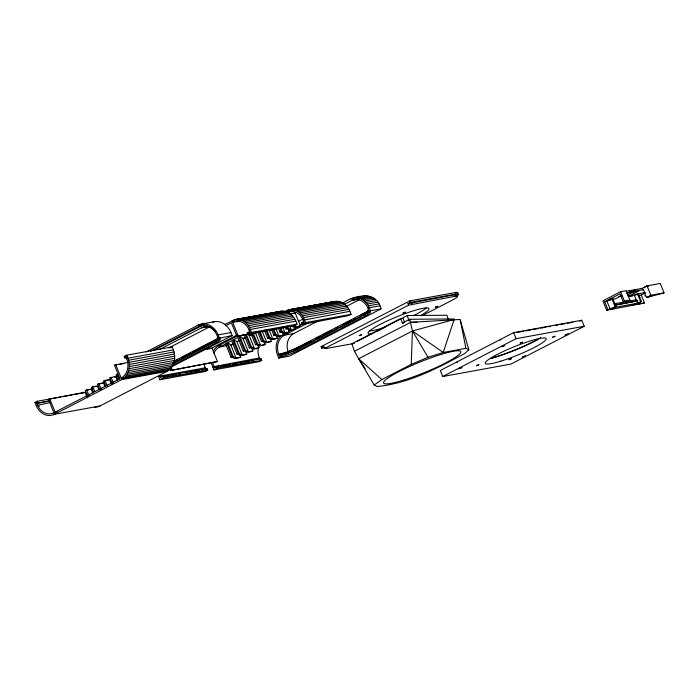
<?xml version="1.0" encoding="UTF-8"?>
<svg xmlns="http://www.w3.org/2000/svg" width="699" height="699" viewBox="0 0 699 699"><rect width="100%" height="100%" fill="white"/><g stroke="black" fill="none" stroke-linecap="round" stroke-linejoin="round"><path stroke-width="1.05" d="M374.192 385.027L381.881 379.548L411.23 364.406L412.454 330.985L409.684 319.277L402.344 323.06L400.807 318.517L351.885 343.742L354.445 351.317L358.639 358.736L374.192 385.027L377.163 386.521C408.793 383.428 437.163 368.399 464.625 353.528L468.872 349.832L460.082 319.46L410.706 322.309L354.445 351.317M60.542 397.023L37.396 401.235L34.95 402.502L37.073 407.421A16.418 13.578 79.7 0 0 54.522 414.271L121.783 379.583C130.337 374.909 131.01 363.034 126.676 355.197L124.23 356.464L124.841 357.967L126.947 357.582M94.776 407.264A16.418 13.578 79.7 0 0 99.922 405.997L167.192 371.309C175.737 366.634 176.419 354.76 172.076 346.922L126.676 355.197M632.543 296.044L631.747 296.035M648.462 286.241C649.843 284.825 643.831 287.027 644.024 287.901M219.32 339.373L218.298 340.02L217.686 338.508L173.806 361.226M279.95 354.183L280.561 355.695L279.399 355.931L278.787 354.428L287.787 351.711L296.455 348.015L367.796 311.16M173.457 363.235L217.092 340.71L216.48 339.198M39.354 406.39L37.423 404.957L36.785 403.375L49.577 400.632M124.841 357.967L126.065 357.338C129.542 364.17 128.389 374.157 121.172 378.08L123.286 377.696M36.208 405.586L50.066 402.572M87.025 397.015L85.068 392.2L48.432 399.278L54.522 414.271L99.922 405.997M49.655 398.648L55.134 412.13L119.948 378.709L114.479 365.228L128.415 362.274M126.702 358.919L127.9 358.211L173.3 349.937M146.056 352.016L197.948 325.262L202.221 324.476M150.451 351.387L198.499 326.616L200.77 326.197A16.575 13.709 79.7 0 1 204.178 325.07M153.684 350.479L200.77 326.197M159.162 349.657L201.443 327.857C205.995 325.428 211.771 327.193 215.012 330.985M87.768 396.281L85.427 390.505L91.185 389.046L92.749 392.899M98.865 389.745L97.301 385.892L92.766 386.713L91.543 387.351L93.491 392.165M100.001 389.972L97.65 384.197L103.417 382.737L104.981 386.591M105.724 385.857L103.767 381.042L104.99 380.413L109.533 379.583L111.49 384.398M112.233 383.664L109.883 377.888L115.65 376.429L117.214 380.282M168.817 347.901L210.137 326.599M170.241 347.875L172.076 346.922M224.318 324.633L235.38 319.557L280.788 311.282C288.739 310.024 295.022 317.119 296.979 324.17L294.532 325.428L236.9 336.368L231.395 322.807L225.594 325.804M172.19 365.402L215.432 343.104A13.132 1.809 -22.1 0 0 217.957 339.382L217.345 337.879L218.56 337.25M198.499 326.616A16.575 13.709 79.7 0 1 217.031 335.459L218.254 338.473L232.182 335.564L230.958 332.558A18.06 14.932 79.7 0 0 212.592 322.16M175.204 361.007L177.144 360.002M181.993 357.504L190.731 352.995M192.671 351.999L197.52 349.491M199.468 348.495L211.107 342.493M213.046 341.488L214.995 340.483M217.957 339.382L220.526 338.063L218.254 338.473M172.539 363.401L214.82 341.601A13.132 1.809 -22.1 0 0 219.276 338.805M171.648 366.783L232.182 335.564M204.589 349.308L211.98 347.962L237.136 334.987M237.075 336.088L218.822 345.507A16.418 13.578 79.7 0 0 213.527 350.68M159.853 376.097L158.629 376.726L159.853 379.74L205.253 371.466L207.699 370.208L207.087 368.705L162.911 376.342L160.464 377.609L159.853 376.097L205.253 367.823L205.864 369.334L207.087 368.705M170.075 368.487L170.862 370.426L217.485 361.523L211.98 347.962M251.404 333.292L247.909 334.332L247.297 332.829L249.744 331.571L249.132 330.059L250.356 329.43L295.756 321.156M226.459 343.69L219.434 347.01A14.775 12.215 79.7 0 0 213.868 353.266M239.486 354.323L240.657 357.215L236.122 358.045L233.151 356.542L232.243 356.708L226.773 343.226L231.666 340.701L237.136 354.183L238.044 354.026L241.006 355.52L245.55 354.69L246.773 354.061L245.602 351.178M246.773 354.061L242.23 354.891L239.268 353.388L238.359 353.554L232.881 340.072L237.774 337.547L243.252 351.038L244.161 350.872L247.123 352.366L251.666 351.545L252.889 350.907L251.719 348.023M252.889 350.907L248.346 351.737L245.384 350.234L244.475 350.4L238.997 336.918L243.89 334.402L249.368 347.884L250.277 347.718L253.239 349.212L257.782 348.39L259.006 347.752L257.835 344.869M159.853 379.74L163.522 377.853L207.699 370.208M247.909 334.332L251.579 332.444L296.979 324.17M293.886 313.458L295.109 312.829L300.587 326.311L294.821 327.77L291.859 326.276L290.95 326.442L292.173 325.804M217.485 361.523L170.862 370.426M283.532 327.464L236.9 336.368M298.473 321.4L303.27 318.919M225.55 343.856L231.019 357.338L232.243 356.708M237.136 354.183L238.359 353.554M243.252 351.038L244.475 350.4M249.368 347.884L251.5 347.088L254.462 348.583L259.006 347.752M250.792 333.17L255.484 344.729L257.616 343.934L260.578 345.428L265.122 344.607L263.942 341.715M257.686 331.946L261.601 341.575L263.724 340.78L266.695 342.274L271.238 341.453L270.059 338.561M264.58 330.714L267.708 338.421L269.84 337.626L272.811 339.12L277.346 338.299L276.175 335.406M271.483 329.491L273.825 335.267L275.956 334.471L278.927 335.974L283.462 335.144L282.291 332.252M278.377 328.259L279.941 332.112L282.073 331.317L285.035 332.82L289.578 331.99L288.407 329.098M286.057 328.958L288.189 328.163L291.151 329.666L295.694 328.836L289.928 330.295L286.966 328.792L286.057 328.958L285.271 327.036M212.706 366.879L259.338 357.975L259.949 359.478L261.173 358.849L261.784 360.352L259.338 361.619L213.929 369.885L212.706 366.879A16.418 13.578 79.7 0 1 211.544 362.764M303.209 320.212L349.841 311.308L351.064 314.314L348.618 315.581L301.985 324.485L301.374 322.973L303.82 321.715C301.916 314.69 293.851 308.582 286.695 312.322L286.083 310.819L289.456 309.701L334.865 301.426C341.479 300.36 347.552 305.376 349.841 311.308M212.88 362.545A14.775 12.215 79.7 0 0 213.929 366.241L214.541 367.753L216.987 366.494L261.173 358.849M283.672 333.685L286.555 332.2M288.477 331.212L291.361 329.727M295.205 327.744L297.127 326.756M299.05 325.76L303.855 323.288M342.292 303.462C353.86 294.995 376.84 290.268 381.069 308.853L289.342 356.149L278.787 358.071L277.564 355.057A16.418 13.578 79.7 0 1 280.718 335.835M213.929 369.885L217.599 367.997L261.784 360.352M301.985 324.485L305.655 322.589L351.064 314.314M240.657 357.215L234.899 358.674L231.928 357.172L231.019 357.338M265.122 344.607L259.355 346.057L256.393 344.563L255.484 344.729M271.238 341.453L265.471 342.912L262.501 341.409L261.601 341.575M277.346 338.299L271.588 339.758L268.617 338.255L267.708 338.421M283.462 335.144L277.704 336.603L274.733 335.101L273.825 335.267M289.578 331.99L283.811 333.449L280.849 331.946L279.941 332.112M283.078 353.65L278.787 354.428A14.775 12.215 79.7 0 1 284.283 335.197L308.311 322.807M343.864 304.476L353.03 299.888L358.325 298.98L353.03 299.888M284.283 335.197L293.938 333.44L318.919 320.553M345.83 306.678L359.277 299.74M279.399 355.931L280.622 355.302A13.132 1.809 -22.1 0 0 297.669 348.941L364.93 314.253A13.132 1.809 -22.1 0 0 369.387 311.457M368.408 312.671L367.447 310.531L368.67 309.902C366.923 304.458 362.231 299.373 356.184 299.373M295.231 349.168L306.878 343.165M308.818 342.161L310.758 341.164M315.607 338.657L320.457 336.158M322.405 335.153L331.134 330.653M335.983 328.154L337.932 327.149M342.781 324.651L351.51 320.142M353.458 319.146L355.398 318.141M360.247 315.642L368.015 311.64M278.787 358.071L281.234 356.813A13.132 1.809 -22.1 0 0 298.281 350.444L365.542 315.756A13.132 1.809 -22.1 0 0 368.058 312.034L370.505 310.775L381.069 308.853M299.574 348.259L314.934 340.334M316.848 339.347L337.966 328.46M339.889 327.473L360.999 316.577M362.921 315.59L364.843 314.602M324.904 347.56L321.732 348.137L321.121 346.634L409.911 300.85L455.311 292.575A14.443 1.983 -22.1 0 1 457.443 293.597M321.732 348.137L324.24 346.853L324.852 348.355L325.9 348.574L354.306 343.392M408.015 303.646L454.638 294.742L455.25 296.254L408.627 305.157L408.015 303.646L410.523 302.352L455.923 294.087A14.443 1.983 -22.1 0 1 456.665 296.166M324.852 348.355L408.627 305.157M357.102 341.392L407.246 315.537L446.897 315.249L448.094 318.779M422.065 315.712L452.812 299.854A12.722 1.748 -22.1 0 0 455.25 296.254M365.21 368.591L358.639 358.736L412.454 330.985L454.201 319.504L443.201 352.471L428.006 357.276L411.23 364.406M609.615 299.198L612.787 298.622L616.002 306.529L607.929 309.631L604.722 301.723L620.004 293.833L623.22 301.75L629.886 300.124L626.068 290.705L620.616 291.701L602.888 300.841L606.706 310.26L644.478 302.973L641.271 295.065L638.239 295.616M604.722 301.723L606.994 301.304L611.878 298.788L615.094 306.695M621.166 295.817L615.496 298.735L610.952 299.565M635.382 290.976L627.824 294.873L628.436 296.376L644.356 292.462M626.339 291.273L642.171 288.39L647.056 285.865L660.223 283.462L664.05 292.881L646.601 297.486L645.841 295.607L644.924 296.079L645.229 294.096L643.395 289.578L626.951 292.776M628.436 296.376L638.834 291.02L626.889 293.196M634.814 295.362L638.301 293.563L641.516 301.47L635.4 304.624L644.478 302.973M606.706 310.26L607.929 309.631M623.22 301.75L629.886 300.124M616.002 306.529L614.168 307.473L637.549 303.217L641.516 301.47M641.271 295.065L645.64 292.811M614.919 303.698L636.177 299.827L637.706 300.858L614.465 305.393M646.601 297.486L650.883 295.275L664.05 292.881M513.66 332.654L440.283 370.487L442.729 376.516L510.838 364.1L584.215 326.267L581.769 320.247L513.66 332.654L516.107 338.683L584.215 326.267M442.729 376.516L516.107 338.683M579.838 321.243L581.769 320.247M456.928 362.353L457.662 362.021M630.236 296.664L630.97 296.324M291.361 350.304L291.972 351.807L295.45 350.295L297.066 349.526L296.455 348.015M500.082 340.116L500.868 339.793M609.921 300.255L610.708 299.932M239.364 320.658L232.618 322.178L238.953 321.024M114.426 377.058L117.467 376.097M102.194 383.367L104.221 382.729M89.961 389.675L93.002 388.714M247.297 332.829L249.919 332.042M301.374 322.973L303.995 322.195M81.407 393.118L84.02 392.331M280.788 311.282L233.658 319.976M334.865 301.426L287.735 310.129M364.869 295.957L352.584 298.307M201.662 324.03L214.488 321.689M235.38 319.557L282.553 311.134M289.456 309.701L336.638 301.278M354.314 297.888L366.643 295.808M234.121 320.291L232.007 320.675L238.123 335.738M240.456 319.128L242.562 318.744M247.848 317.783L249.954 317.398M259.46 315.668L261.575 315.284M263.68 314.899L265.795 314.515M271.072 313.554L273.187 313.169M286.083 310.819L288.198 310.435M297.704 308.705L299.81 308.32M301.924 307.936L304.039 307.551M309.316 306.59L311.431 306.206M320.928 304.467L323.043 304.082M325.157 303.698L327.263 303.314M350.942 299.006L353.047 298.622M359.391 297.468L361.497 297.075M237.153 319.408L284.344 311.265M291.23 309.552L338.421 301.409M356.079 297.739L368.434 295.948M238.944 319.539L240.718 319.941L286.118 311.675M293.021 309.683L294.795 310.094L340.195 301.819M357.871 297.87L359.644 298.281L370.208 296.35M202.928 327.237L207.699 326.267M234.104 321.549L239.879 320.404M288.18 311.702L293.458 310.74M291.326 311.186L293.44 310.802M201.443 327.857L207.874 326.686M286.695 312.322L293.964 311.003M351.553 300.509L357.984 299.338M240.718 319.941L242.448 320.623L287.848 312.348M294.795 310.094L296.525 310.775L341.933 302.501M359.644 298.281L361.374 298.954L371.938 297.031M236.673 321.846L238.787 321.461M242.448 320.623L244.1 321.566L289.508 313.292M296.525 310.775L298.185 311.71L343.585 303.436M361.374 298.954L363.034 299.897L373.598 297.966M287.604 312.156L290.574 313.659L295.109 312.829M290.26 314.122L292.068 313.79M244.1 321.566L245.655 322.746L291.064 314.471M298.185 311.71L299.731 312.89L345.14 304.615M363.034 299.897L364.59 301.077L375.153 299.146M245.655 322.746L247.079 324.144L292.488 315.869M299.731 312.89L301.164 314.288L346.564 306.022M364.59 301.077L366.014 302.475L376.578 300.553M247.079 324.144L248.355 325.743L293.755 317.477M301.164 314.288L302.431 315.896L347.84 307.621M366.014 302.475L367.281 304.074L377.844 302.151M248.355 325.743L249.447 327.516L294.856 319.242M302.431 315.896L303.532 317.661L348.932 309.395M367.281 304.074L368.382 305.847L378.945 303.925M197.948 325.262A18.06 14.932 79.7 0 1 218.132 334.891L230.958 332.558M368.382 305.847L369.282 307.761L379.845 305.839M124.23 356.464L127.384 355.887M238.997 336.918L239.906 336.752L242.876 338.255L245.602 337.757M246.764 333.973L248.993 335.101L251.71 334.603M250.487 335.232L252.304 334.908M293.082 325.647L296.044 327.141L300.587 326.311M232.881 340.072L233.789 339.906L236.76 341.409L239.486 340.911M242.562 338.718L245.279 338.22M128.59 360.23L173.999 351.964M226.773 343.226L227.682 343.06L230.644 344.563L233.37 344.065M220.928 345.123L218.822 345.507L219.434 347.01L226.424 345.734M129.062 362.327L174.47 354.052M114.479 365.228L116.593 364.834M118.716 364.45L124.011 363.489M207.594 349.168L209.7 348.784M230.329 345.026L232.147 344.694M129.306 364.459L174.715 356.184M129.315 366.591L174.724 358.316M129.097 368.688L174.497 360.413M128.642 370.715L174.042 362.44M127.969 372.628L173.369 364.362M127.078 374.411L172.487 366.136M109.883 377.888L112.609 377.39M126.003 376.027L171.404 367.753M103.767 381.042L108.31 380.212M124.745 377.434L170.145 369.168M123.33 378.631L168.73 370.356M167.192 371.309L121.783 379.583L115.702 364.59M97.65 384.197L100.376 383.699M94.26 386.853L96.078 386.521M321.121 346.634L323.235 346.25M629.257 291.142L631.249 290.784M633.242 290.417L635.234 290.059M85.427 390.505L88.153 390.007M163.627 377.023L168.913 376.062M171.019 375.678L176.305 374.716M178.411 374.332L180.525 373.948M185.803 372.986L187.917 372.602M190.032 372.218L192.138 371.833M194.252 371.449L199.53 370.487M201.644 370.103L203.758 369.719M214.541 367.753L218.77 366.984M220.875 366.599L230.382 364.869M232.496 364.485L237.774 363.524M239.888 363.131L241.994 362.746M244.108 362.362L249.386 361.4M251.5 361.016L253.615 360.632M62.386 396.735L67.908 395.678M69.9 395.372L72.111 394.909M74.19 394.586L80.534 393.38M81.704 393.214L83.854 392.829M34.95 402.502L37.064 402.117M618.868 296.507L621.857 295.965M36.785 403.375L49.454 401.069M614.316 305.122L637.706 300.858M55.134 412.13L57.274 411.737M516.98 332.462L523.42 331.282M525.561 330.889L530.934 329.919M533.075 329.526L538.44 328.547M540.589 328.154L545.954 327.176M548.103 326.783L550.253 326.398M555.618 325.419L557.758 325.026M559.908 324.633L565.273 323.654M567.422 323.261L572.787 322.291M468.872 349.832L465.901 348.329L443.201 352.471L412.454 330.985L428.006 357.276M368.058 308.39L369.028 308.25M400.807 318.517L403.218 318.499L404.45 322.134M409.684 319.277L454.167 318.954M410.706 322.309L417.216 322.265M402.344 323.06L403.952 323.052M237.249 321.042C242.667 321.042 247.219 325.218 249.132 330.059M358.639 358.736L381.881 379.548M303.532 317.661L305.655 322.589M249.447 327.516L251.579 332.444M647.056 285.865L650.883 295.275M642.171 288.39L642.783 289.893M637.401 293.729L640.607 301.636M634.342 295.301L637.549 303.217M620.616 291.701L624.443 301.112M606.994 301.304L610.201 309.22M455.311 292.575L455.923 294.087M411.51 302.606L412.122 304.109M409.911 300.85L410.523 302.352M369.282 307.761L370.505 310.775M366.591 311.85L367.202 313.362M365.184 312.602L365.795 314.104M364.93 314.253L365.542 315.756M290.574 313.659L291.352 315.581M294.873 324.249L296.044 327.141M289.587 325.813L291.151 329.666M298.001 347.246L298.613 348.749M297.669 348.941L298.281 350.444M287.403 326.241L288.189 328.163M286.494 326.407L287.28 328.329M294.838 348.784L295.45 350.295M293.126 349.552L293.737 351.055M282.693 327.036L285.035 332.82M280.902 328.425L282.073 331.317M289.569 351.029L290.181 352.532M279.993 328.591L281.164 331.483M287.787 351.711L288.399 353.222M286.031 352.348L286.642 353.86L284.956 354.428L284.344 352.925M276.184 329.229L278.927 335.974M273.615 328.696L275.956 334.471M273.091 329.823L275.048 334.638M282.754 353.423L283.366 354.935L281.889 355.354L281.278 353.851M280.622 355.302L281.234 356.813M269.29 330.452L272.811 339.12M266.712 329.919L269.84 337.626M265.803 330.085L268.932 337.792M262.396 331.684L266.695 342.274M260.211 332.112L263.724 340.78M258.91 331.317L262.815 340.946M255.1 331.946L260.578 345.428M253.309 333.336L257.616 343.934M252.4 333.502L256.708 344.1M248.993 335.101L254.462 348.583M246.415 334.568L251.5 347.088M245.506 334.734L250.592 347.254M242.876 338.255L248.346 351.737M239.906 336.752L245.384 350.234M236.76 341.409L242.23 354.891M233.789 339.906L239.268 353.388M230.644 344.563L236.122 358.045M227.682 343.06L233.151 356.542M218.132 334.891L219.355 337.905M215.082 339.95L215.694 341.453M214.82 341.601L215.432 343.104M218.036 366.704L218.647 368.216M216.987 366.494L217.599 367.997M170.905 366.888L172.085 369.788M163.959 376.56L164.571 378.063M162.911 376.342L163.522 377.853M119.18 378.919L117.222 374.105L115.999 374.734L117.956 379.548M111.106 377.259L113.456 383.035M104.99 380.413L107.34 386.189M98.874 383.568L101.224 389.343M92.766 386.713L94.715 391.536M86.65 389.867L88.991 395.651M37.396 401.235L38.008 402.746M407.246 315.537L409.037 320.841M460.344 320.221L465.901 348.329M537.452 339.775A39.598 5.443 -22.1 0 1 528.593 344.205M527.71 344.616A39.598 5.443 -22.1 0 1 505.089 353.93M504.154 354.262A39.598 5.443 -22.1 0 1 494.42 357.477M493.599 357.722A39.598 5.443 -22.1 0 1 492.009 358.185M540.642 337.739A38.41 5.277 -22.1 0 1 490.427 358.395M217.345 337.879A13.132 1.809 -22.1 0 1 218.21 337.748M53.91 412.76A14.775 12.215 79.7 0 1 37.431 404.957M205.253 367.823A14.775 12.215 79.7 0 1 204.204 364.127M259.338 357.975A14.775 12.215 79.7 0 1 258.665 346.721M367.447 310.531A13.132 1.809 -22.1 0 1 368.993 310.356M287.813 350.854A14.775 12.215 79.7 0 1 293.938 333.44M454.638 294.742A12.722 1.748 -22.1 0 1 456.84 295.266M426.373 307.857A32.827 4.509 -22.1 0 1 413.712 315.529M385.193 327.219A32.827 4.509 -22.1 0 1 369.596 330.977M370.82 333.991A32.827 4.509 -22.1 0 1 382.108 323.384A32.827 4.509 -22.1 0 1 421.654 308.608A32.827 4.509 -22.1 0 1 421.375 315.109M377.993 331.081A32.827 7.322 -18.7 0 1 382.659 328.46M359.295 335.616L361.566 334.725L359.295 335.616M403.017 313.073L405.289 312.173L403.017 313.073M435.486 307.158L437.749 306.258L435.486 307.158M458.78 368.784L461.803 367.587L458.78 368.784M476.526 365.629L478.789 364.738L476.526 365.629M501.585 346.713L504.608 345.516L501.585 346.713M508.994 359.705L511.24 358.823L508.994 359.705M520.239 343.078L522.511 342.187L520.239 343.078M522.345 357.198L525.368 356.009L522.345 357.198M552.708 337.171L554.971 336.271L552.708 337.171M565.15 335.127L568.173 333.939L565.15 335.127M612.184 308.731L615.207 307.543L612.184 308.731M632.848 304.974L635.863 303.777L632.848 304.974M648.742 296.769L651.765 295.581L648.742 296.769M500.79 361.156A32.827 4.509 -22.1 0 0 546.207 338.832A32.827 4.509 -22.1 0 0 500.239 352.951A32.827 4.509 -22.1 0 0 500.79 361.156M403.393 380.169A41.66 5.723 -22.1 0 0 460.859 351.859A41.66 5.723 -22.1 0 0 402.379 369.885A41.66 5.723 -22.1 0 0 403.393 380.169"/></g></svg>
